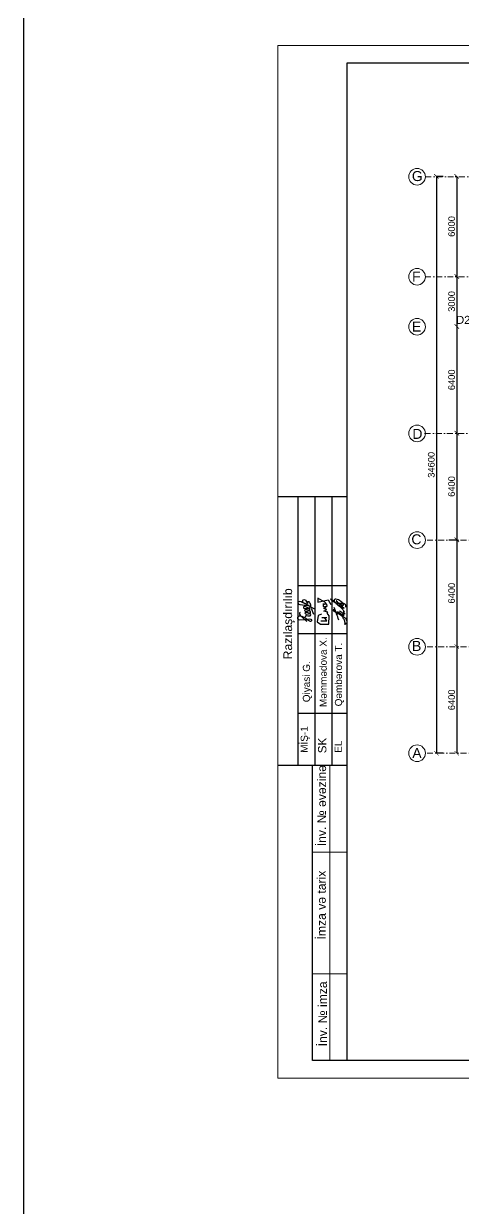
# Model space of a CAD drawing. Header units: millimetres. Extents: x 895788 to 1136524, y -21936 to 400945.
# Drawn here: x 895788 to 922159, y 189583 to 260649 of the extents above; entities that cross this region are included whole.
import ezdxf

# ---------------------------------------------------------------- set-up
doc = ezdxf.new("R2010")
doc.units = ezdxf.units.MM
doc.linetypes.add('Штрихпунктирная', pattern=[670.277762, 352.777767, -176.388884, 0, -141.111112])
for name, color, linetype, lineweight in [('0_Ном._пера__41', 7, 'Continuous', 60), ('невидимка_Ном._пера__41', 7, 'Continuous', 25), ('оси_Ном._пера__1', 7, 'Continuous', 15), ('перегородка_Ном._пера__7_Ном._пера__7', 7, 'Continuous', 60), ('размер_Ном._пера__1', 7, 'Continuous', 15), ('размер_Ном._пера__241_Ном._пера__7', 7, 'Continuous', 60), ('размер_Ном._пера__41', 7, 'Continuous', 60), ('Чертеж эскизный_Ном._пера__1_Ном._пера__241_Ном._пера__21', 7, 'Continuous', 30)]:
    doc.layers.add(name, color=color, linetype=linetype, lineweight=lineweight)
doc.styles.get("Standard").update_dxf_attribs({"font": 'arial.ttf', "height": 400})
doc.styles.add('style1', font='ARIALN.TTF', dxfattribs={"height": 300})
doc.styles.add('СГЕНЕРИР_СТИЛЬ_1', font='arial.ttf')
doc.dimstyles.new('razmeri a-g', dxfattribs={"dimtxt": 400, "dimasz": 270, "dimexe": 1.25, "dimexo": 0.625, "dimgap": 100, "dimtad": 1, "dimdec": 0, "dimtxsty": 'Standard', "dimblk": 'ARCHTICK', "dimcen": 2.5, "dimadec": 0, "dimazin": 0, "dimtfac": 1, "dimtdec": 0, "dimtmove": 0, "dimatfit": 3, "dimfxl": 1, "dimarcsym": 0})

# ---------------------------------------------------------------- blocks, each defined once
blk = doc.blocks.new('_ArchTick')
at = {"color": 0, "linetype": 'ByBlock', "const_width": 0.15}
blk.add_lwpolyline([(-0.5, -0.5), (0.5, 0.5)], dxfattribs=at)
blk = doc.blocks.new('*D70')
at = {"color": 0, "lineweight": -2, "transparency": 16777216}
for p, q in [((920947, 251485), (920542, 251485)), ((920544, 251485), (920544, 216885)), ((920947, 216885), (920542, 216885))]:
    blk.add_line(p, q, dxfattribs=at)
at = {"layer": 'Defpoints', "color": 0, "transparency": 16777216}
for p in [(920948, 251485), (920544, 216885), (920948, 216885)]:
    blk.add_point(p, dxfattribs=at)
at = {"color": 0, "lineweight": -2, "transparency": 16777216, "xscale": 270, "yscale": 270, "zscale": 270}
for p, rotation in [((920544, 251485), 90), ((920544, 216885), 270)]:
    blk.add_blockref('_ArchTick', p, dxfattribs=dict(at, rotation=rotation))
at = {"color": 0, "transparency": 16777216, "insert": (920239, 234185), "char_height": 400, "attachment_point": 5, "rotation": 90}
blk.add_mtext('34600', dxfattribs=at)
blk = doc.blocks.new('*D71')
at = {"color": 0, "lineweight": -2, "transparency": 16777216}
for p, q in [((921666, 251485), (921764, 251485)), ((921763, 251485), (921763, 245485)), ((921666, 245485), (921764, 245485))]:
    blk.add_line(p, q, dxfattribs=at)
at = {"layer": 'Defpoints', "color": 0, "transparency": 16777216}
for p in [(921665, 251485), (921665, 245485), (921763, 245485)]:
    blk.add_point(p, dxfattribs=at)
at = {"color": 0, "lineweight": -2, "transparency": 16777216, "xscale": 270, "yscale": 270, "zscale": 270}
for p, rotation in [((921763, 251485), 90), ((921763, 245485), 270)]:
    blk.add_blockref('_ArchTick', p, dxfattribs=dict(at, rotation=rotation))
at = {"color": 0, "transparency": 16777216, "insert": (921459, 248485), "char_height": 400, "attachment_point": 5, "rotation": 90}
blk.add_mtext('6000', dxfattribs=at)
blk = doc.blocks.new('*D72')
at = {"color": 0, "lineweight": -2, "transparency": 16777216}
for p, q in [((921666, 245485), (921764, 245485)), ((921763, 245485), (921763, 242485)), ((921764, 242485), (921764, 242485))]:
    blk.add_line(p, q, dxfattribs=at)
at = {"layer": 'Defpoints', "color": 0, "transparency": 16777216}
for p in [(921665, 245485), (921763, 242485), (921763, 242485)]:
    blk.add_point(p, dxfattribs=at)
at = {"color": 0, "lineweight": -2, "transparency": 16777216, "xscale": 270, "yscale": 270, "zscale": 270}
for p, rotation in [((921763, 245485), 90), ((921763, 242485), 270)]:
    blk.add_blockref('_ArchTick', p, dxfattribs=dict(at, rotation=rotation))
at = {"color": 0, "transparency": 16777216, "insert": (921459, 243985), "char_height": 400, "attachment_point": 5, "rotation": 90}
blk.add_mtext('3000', dxfattribs=at)
blk = doc.blocks.new('*D73')
at = {"color": 0, "lineweight": -2, "transparency": 16777216}
for p, q in [((921763, 242485), (921762, 242485)), ((921763, 242485), (921763, 236085)), ((921763, 236085), (921762, 236085))]:
    blk.add_line(p, q, dxfattribs=at)
at = {"layer": 'Defpoints', "color": 0, "transparency": 16777216}
for p in [(921763, 242485), (921763, 236085), (921763, 236085)]:
    blk.add_point(p, dxfattribs=at)
at = {"color": 0, "lineweight": -2, "transparency": 16777216, "xscale": 270, "yscale": 270, "zscale": 270}
for p, rotation in [((921763, 242485), 90), ((921763, 236085), 270)]:
    blk.add_blockref('_ArchTick', p, dxfattribs=dict(at, rotation=rotation))
at = {"color": 0, "transparency": 16777216, "insert": (921459, 239285), "char_height": 400, "attachment_point": 5, "rotation": 90}
blk.add_mtext('6400', dxfattribs=at)
blk = doc.blocks.new('*D74')
at = {"color": 0, "lineweight": -2, "transparency": 16777216}
for p, q in [((921763, 236085), (921762, 236085)), ((921763, 236085), (921763, 229685)), ((921291, 229685), (921764, 229685))]:
    blk.add_line(p, q, dxfattribs=at)
at = {"layer": 'Defpoints', "color": 0, "transparency": 16777216}
for p in [(921763, 236085), (921291, 229685), (921763, 229685)]:
    blk.add_point(p, dxfattribs=at)
at = {"color": 0, "lineweight": -2, "transparency": 16777216, "xscale": 270, "yscale": 270, "zscale": 270}
for p, rotation in [((921763, 236085), 90), ((921763, 229685), 270)]:
    blk.add_blockref('_ArchTick', p, dxfattribs=dict(at, rotation=rotation))
at = {"color": 0, "transparency": 16777216, "insert": (921459, 232885), "char_height": 400, "attachment_point": 5, "rotation": 90}
blk.add_mtext('6400', dxfattribs=at)
blk = doc.blocks.new('*D75')
at = {"color": 0, "lineweight": -2, "transparency": 16777216}
for p, q in [((921291, 229685), (921764, 229685)), ((921763, 229685), (921763, 223285)), ((921763, 223285), (921762, 223285))]:
    blk.add_line(p, q, dxfattribs=at)
at = {"layer": 'Defpoints', "color": 0, "transparency": 16777216}
for p in [(921291, 229685), (921763, 223285), (921763, 223285)]:
    blk.add_point(p, dxfattribs=at)
at = {"color": 0, "lineweight": -2, "transparency": 16777216, "xscale": 270, "yscale": 270, "zscale": 270}
for p, rotation in [((921763, 229685), 90), ((921763, 223285), 270)]:
    blk.add_blockref('_ArchTick', p, dxfattribs=dict(at, rotation=rotation))
at = {"color": 0, "transparency": 16777216, "insert": (921459, 226485), "char_height": 400, "attachment_point": 5, "rotation": 90}
blk.add_mtext('6400', dxfattribs=at)
blk = doc.blocks.new('*D76')
at = {"color": 0, "lineweight": -2, "transparency": 16777216}
for p, q in [((921763, 223285), (921762, 223285)), ((921763, 223285), (921763, 216884)), ((921763, 216884), (921762, 216884))]:
    blk.add_line(p, q, dxfattribs=at)
at = {"layer": 'Defpoints', "color": 0, "transparency": 16777216}
for p in [(921763, 223285), (921763, 216884), (921763, 216884)]:
    blk.add_point(p, dxfattribs=at)
at = {"color": 0, "lineweight": -2, "transparency": 16777216, "xscale": 270, "yscale": 270, "zscale": 270}
for p, rotation in [((921763, 223285), 90), ((921763, 216884), 270)]:
    blk.add_blockref('_ArchTick', p, dxfattribs=dict(at, rotation=rotation))
at = {"color": 0, "transparency": 16777216, "insert": (921459, 220085), "char_height": 400, "attachment_point": 5, "rotation": 90}
blk.add_mtext('6400', dxfattribs=at)
blk = doc.blocks.new('tarana')
at = {"color": 5, "lineweight": 30, "ltscale": 0.3}
for points, knots in [([(-47621, -37498), (-47587, -37462), (-47535, -37404), (-47468, -37359), (-47444, -37307), (-47483, -37293), (-47516, -37355), (-47575, -37476), (-47674, -37628), (-47768, -37765), (-47845, -37826), (-47925, -37827), (-47979, -37821), (-48037, -37746), (-47976, -37764), (-47906, -37761), (-47774, -37683), (-47658, -37655), (-47500, -37418), (-47572, -37541), (-47617, -37606), (-47643, -37668), (-47678, -37747), (-47569, -37643), (-47543, -37617), (-47471, -37501), (-47556, -37640), (-47588, -37697), (-47595, -37743), (-47598, -37763)], [0, 0, 0, 0, 145.360193, 229.231488, 257.974899, 279.911729, 323.242951, 432.18111, 719.674042, 845.143992, 933.045924, 1001.919496, 1069.952176, 1128.733662, 1143.082862, 1229.058961, 1352.501096, 1563.807845, 1715.60583, 1780.419413, 1865.70666, 1979.306824, 1998.264103, 2080.824941, 2196.093147, 2246.799798, 2358.375496, 2434.005019, 2492.647432, 2492.647432, 2492.647432, 2492.647432]), ([(-47853, -37516), (-47771, -37489), (-47610, -37436), (-47451, -37374), (-47372, -37343)], [0, 0, 0, 0, 257.629672, 511.031995, 511.031995, 511.031995, 511.031995]), ([(-47530, -37713), (-47525, -37710), (-47516, -37705), (-47530, -37682), (-47554, -37711), (-47534, -37743), (-47461, -37690), (-47373, -37607), (-47239, -37466), (-47121, -37317), (-47072, -37254), (-47034, -37199), (-47095, -37252), (-47127, -37316), (-47257, -37464), (-47349, -37599), (-47387, -37691), (-47407, -37753), (-47306, -37589), (-47229, -37551), (-47152, -37464), (-47090, -37403), (-47190, -37498), (-47220, -37551), (-47258, -37619), (-47304, -37707), (-47251, -37703), (-47211, -37678), (-47139, -37618), (-47081, -37520), (-47040, -37424), (-47054, -37353), (-47095, -37333), (-47155, -37346), (-47224, -37425), (-47196, -37537), (-47205, -37630), (-47195, -37697), (-47220, -37751), (-47279, -37776), (-47324, -37780), (-47350, -37782)], [0, 0, 0, 0, 13.696997, 26.697723, 55.381709, 77.447897, 116.847321, 264.749345, 495.890269, 684.841482, 798.30272, 809.399168, 826.55873, 945.081076, 1128.440309, 1359.788097, 1432.780839, 1445.225461, 1530.531126, 1708.00514, 1855.807987, 1864.762918, 1939.33843, 2043.015222, 2134.501699, 2201.46609, 2223.723828, 2265.331978, 2348.300502, 2497.247698, 2604.613648, 2657.098514, 2689.958322, 2731.985723, 2832.934852, 2962.987718, 3053.022385, 3116.739442, 3162.30232, 3218.25598, 3298.067555, 3298.067555, 3298.067555, 3298.067555])]:
    blk.add_open_spline(points, degree=3, knots=knots, dxfattribs=at)
blk = doc.blocks.new('2')
at = {"layer": 'Чертеж эскизный_Ном._пера__1_Ном._пера__241_Ном._пера__21', "color": 5, "linetype": 'Continuous', "lineweight": 30}
for p, q in [((1081946, -1823062), (1082366, -1822642)), ((1081954, -1823316), (1082060, -1823144)), ((1082060, -1823144), (1082238, -1822965)), ((1082110, -1822475), (1082110, -1822837)), ((1082110, -1822837), (1082110, -1823183)), ((1082110, -1823093), (1082238, -1822965)), ((1082238, -1822965), (1082372, -1822692)), ((1082411, -1823160), (1082405, -1823261)), ((1082405, -1823261), (1082411, -1823361)), ((1082428, -1823060), (1082411, -1823160)), ((1082556, -1823088), (1082556, -1823227)), ((1082556, -1823227), (1082590, -1823336)), ((1082623, -1823283), (1082690, -1823110)), ((1082795, -1823361), (1082874, -1823222)), ((1082807, -1823160), (1082842, -1823278)), ((1082868, -1822915), (1082812, -1822971)), ((1082874, -1823222), (1082940, -1823066)), ((1082957, -1823355), (1083035, -1823255)), ((1083035, -1823255), (1083124, -1823110)), ((1083074, -1823523), (1083258, -1823233)), ((1083124, -1823110), (1083186, -1822971)), ((1083157, -1823382), (1083258, -1823233)), ((1083258, -1823233), (1083493, -1822845)), ((1083258, -1823233), (1083364, -1823110)), ((1083375, -1822553), (1083271, -1823195)), ((1083364, -1823110), (1083442, -1822993)), ((1083476, -1823177), (1083414, -1823227)), ((1083414, -1823227), (1083554, -1823199)), ((1083442, -1822993), (1083520, -1822765)), ((1083698, -1823032), (1083476, -1823177)), ((1083493, -1822845), (1083559, -1822804)), ((1082411, -1823361), (1082467, -1823422)), ((1082467, -1823422), (1082550, -1823400)), ((1082483, -1823679), (1082996, -1823511)), ((1082550, -1823400), (1082623, -1823283)), ((1082842, -1823278), (1082896, -1823355)), ((1082885, -1823824), (1083074, -1823523)), ((1083292, -1823439), (1083225, -1823433)), ((1083459, -1823394), (1083292, -1823439))]:
    blk.add_line(p, q, dxfattribs=at)
for centre, radius, start, end in [((1081809, -1823283), 317, 335.41126, 18.45533), ((1082271, -1822465), 162, 34.19478, 183.32252), ((1082302, -1823080), 131, 48.35425, 118.96537), ((1082120, -1822470), 301, 324.9879, 18.45422), ((1082731, -1822853), 393, 114.14698, 155.85302), ((1082356, -1823047), 72.7, 349.71773, 63.41238), ((1082807, -1823128), 255, 129.59617, 170.91407), ((1082617, -1822579), 96.9, 22.60248, 119.13024), ((1082570, -1823045), 136, 331.64636, 56.42613), ((1083004, -1823071), 217, 152.35354, 204.27709), ((1082838, -1823022), 111, 337.08491, 74.335), ((1083504, -1823091), 486, 153.68281, 198.1918), ((1083331, -1823246), 288, 179.46733, 213.68652), ((1083119, -1822897), 54.7, 35.97204, 157.44764), ((1083102, -1822933), 91.8, 335.75987, 48.01744), ((1083530, -1822566), 155, 79.20488, 175.0885), ((1083425, -1823254), 145, 283.32539, 8.84473), ((1083304, -1822540), 311, 313.85988, 355.41261), ((1083513, -1823238), 56.1, 6.71784, 43.36463), ((1083435, -1822545), 181, 353.58521, 46.6713), ((1083621, -1822896), 111, 32.07462, 123.73587), ((1083589, -1822924), 153, 315.43464, 34.76718), ((1082061, -1823371), 120, 153.06488, 228.70618), ((1082028, -1823431), 55.4, 212.71836, 320.12898), ((1081928, -1823361), 178, 323.41113, 342.22039), ((1082691, -1823297), 109, 201.31876, 266.09372), ((1082712, -1823314), 95.8, 252.99823, 330.60459), ((1082926, -1823335), 36.7, 213.33232, 326.66768), ((1083097, -1823349), 56.9, 264.25843, 347.79632)]:
    blk.add_arc(centre, radius, start, end, dxfattribs=at)
blk = doc.blocks.new('3')
at = {"color": 5, "lineweight": 30}
for p, q in [((1082029, -1822698), (1081564, -1822432)), ((1081564, -1822432), (1081564, -1822702)), ((1081564, -1822702), (1082259, -1822551)), ((1081914, -1822827), (1082115, -1822817)), ((1082019, -1822827), (1081914, -1822827)), ((1081925, -1822861), (1082019, -1822827)), ((1081925, -1822861), (1081929, -1822965)), ((1082115, -1822817), (1082019, -1822827)), ((1082103, -1822762), (1082029, -1822698)), ((1082115, -1822817), (1082103, -1822762)), ((1082163, -1822858), (1082115, -1822817)), ((1082181, -1822944), (1082163, -1822858)), ((1082259, -1822551), (1082436, -1822854)), ((1081591, -1823579), (1081531, -1823995)), ((1081827, -1823491), (1081591, -1823579)), ((1081974, -1822997), (1081929, -1822965)), ((1081964, -1823107), (1082188, -1822938)), ((1082174, -1823184), (1081964, -1823107)), ((1081970, -1823301), (1082174, -1823184)), ((1082231, -1823361), (1081970, -1823301)), ((1081974, -1822997), (1082181, -1822944)), ((1082187, -1823417), (1082231, -1823361)), ((1082315, -1823602), (1082187, -1823417)), ((1082293, -1824148), (1082315, -1823602)), ((1081531, -1823995), (1081759, -1824145)), ((1081759, -1824145), (1082293, -1824148)), ((1081783, -1823930), (1082167, -1823930)), ((1081783, -1823930), (1082167, -1823930)), ((1081842, -1823709), (1082167, -1823709)), ((1082167, -1823930), (1082009, -1823709))]:
    blk.add_line(p, q, dxfattribs=at)

msp = doc.modelspace()

# ---------------------------------------------------------------- linework, layer by layer
at = {"lineweight": 30}
for p, q in [((911018.861, 232288.07), (915197.589, 232288.07)), ((911018.861, 216169.805), (915197.589, 216169.805)), ((913111.935, 198441.748), (913111.935, 216169.805)), ((915197.589, 198441.748), (913111.935, 198441.748))]:
    msp.add_line(p, q, dxfattribs=at)
for p, q in [((912241.832, 232286.818), (912241.832, 216169.805)), ((913250.704, 232288.07), (913250.704, 216171.058)), ((914279.631, 232288.07), (914279.631, 216171.058)), ((912241.832, 226940.202), (915197.589, 226940.202)), ((912241.832, 224074.597), (915197.589, 224074.597)), ((912241.832, 219291.309), (915197.589, 219291.309))]:
    msp.add_line(p, q)
at = {"lineweight": 0}
msp.add_line((913108.225, 216169.805), (915197.589, 216169.805), dxfattribs=at)
at = {"color": 4, "lineweight": 30}
msp.add_lwpolyline([(895787.88, 400945.385), (1136523.833, 400945.385), (1136523.833, -21935.758), (895787.88, -21935.758)], close=True, dxfattribs=at)
at = {"lineweight": 30}
msp.add_lwpolyline([(915197.589, 258300.013), (997580.916, 258300.013), (997580.916, 198441.748), (915197.589, 198441.748)], close=True, dxfattribs=at)
at = {"layer": '0_Ном._пера__41', "linetype": 'ByBlock', "lineweight": 0}
msp.add_line((915197.589, 222879.802), (915197.589, 212026.77), dxfattribs=at)
at = {"layer": 'невидимка_Ном._пера__41', "linetype": 'Continuous', "lineweight": 20}
for p, q in [((911026.281, 259342.84), (998623.743, 259342.84)), ((911026.281, 197398.921), (911026.281, 259342.84)), ((998623.743, 197398.921), (911026.281, 197398.921))]:
    msp.add_line(p, q, dxfattribs=at)
at = {"layer": 'оси_Ном._пера__1', "linetype": 'Штрихпунктирная'}
for p, q in [((919883.776, 251470.253), (969437.802, 251470.253)), ((919866.48, 245470.247), (969437.802, 245470.247)), ((919839.368, 236070.247), (969437.802, 236070.247)), ((919981.381, 229670.247), (969437.607, 229670.247)), ((919981.381, 223270.247), (969437.607, 223270.247)), ((919981.381, 216884.272), (969437.607, 216884.272))]:
    msp.add_line(p, q, dxfattribs=at)
at = {"layer": 'оси_Ном._пера__1', "linetype": 'Continuous'}
for centre in [(919383.777, 251468.997), (919383.777, 245468.991), (919383.777, 242468.991), (919383.582, 236068.991), (919383.582, 229668.991), (919383.582, 223268.991), (919383.582, 216883.017)]:
    msp.add_circle(centre, 500, dxfattribs=at)
at = {"layer": 'размер_Ном._пера__241_Ном._пера__7', "linetype": 'ByBlock', "lineweight": 0}
msp.add_line((915197.589, 216169.805), (913047.68, 216169.805), dxfattribs=at)
at = {"layer": 'размер_Ном._пера__41', "linetype": 'Continuous', "lineweight": 0}
msp.add_line((913111.935, 216169.805), (915197.589, 216169.805), dxfattribs=at)
at = {"layer": 'размер_Ном._пера__41', "linetype": 'ByBlock', "lineweight": 0}
for p, q in [((914154.762, 198441.748), (914154.762, 216169.805)), ((915197.589, 210955.671), (913111.935, 210955.671)), ((915197.589, 203655.882), (913111.935, 203655.882))]:
    msp.add_line(p, q, dxfattribs=at)

# ---------------------------------------------------------------- block references
at = {"xscale": 0.7257600000000036, "yscale": 0.7257600000000036, "zscale": 0.7257600000000036, "rotation": 92.93517964503955}
msp.add_blockref('2', (-368390.815, -627166.446), dxfattribs=at)
at = {"xscale": 0.9072, "yscale": 0.9072, "zscale": 0.9072}
msp.add_blockref('3', (-67771.475, 1879496.896), dxfattribs=at)
at = {"color": 7, "lineweight": 30, "xscale": 1.555912176272136, "yscale": 1.555912176272136, "zscale": 1.555912176272136, "rotation": 90}
msp.add_blockref('tarana', (856316.144, 299324.268), dxfattribs=at)

# ---------------------------------------------------------------- texts
at = {"insert": (922959.899, 243121.471), "char_height": 480, "attachment_point": 3}
msp.add_mtext_dynamic_manual_height_columns('{\\fArial|b0|i0|c238|p34;D24}', width=1030.0719, gutter_width=2000, heights=[0], dxfattribs=at)
at = {"color": 0, "lineweight": 25, "insert": (911365.517, 222517.853), "char_height": 522.5472, "width": 6852.07536, "attachment_point": 1, "rotation": 90, "style": 'style1'}
msp.add_mtext('{\\fArial|b0|i0|c238|p34;Razılaşdırılıb}', dxfattribs=at)
at = {"width": 7638.39264, "attachment_point": 1, "rotation": 90}
for s, insert, char_height in [('{\\fArial|b0|i0|c0|p34;M\\fArial|b0|i0|c238|p34;ə\\fArial|b0|i0|c0|p34;mm\\fArial|b0|i0|c238|p34;ə\\fArial|b0|i0|c0|p34;dova \\fArial|b0|i0|c238|p34;X.}', (913542.136, 219655.881), 427.68), ('{\\fArial|b0|i0|c0|p34;Q\\fArial|b0|i0|c238|p34;ə\\fArial|b0|i0|c0|p34;mb\\fArial|b0|i0|c238|p34;ə\\fArial|b0|i0|c0|p34;rova T.}', (914455.985, 219696.008), 427.68), ('{\\fArial|b0|i0|c0|p34;Qiyasi G.}', (912533.062, 219944.345), 427.68), ('{\\fArial|b0|i0|c0|p34;M\\fArial|b0|i0|c238|p34;İ\\fArial|b0|i0|c0|p34;Ş-\\fArial|b0|i0|c238|p34;1}', (912403.665, 216908.766), 427.68), ('{\\fArial|b0|i0|c238|p34;SK}', (913446.991, 216881.99), 498.96), ('{\\fArial|b0|i0|c0|p34;EL}', (914433.121, 216908.766), 427.68)]:
    msp.add_mtext(s, dxfattribs=dict(at, insert=insert, char_height=char_height))
at = {"layer": 'перегородка_Ном._пера__7_Ном._пера__7', "lineweight": 50, "style": 'СГЕНЕРИР_СТИЛЬ_1'}
for s, p in [('G', (919073.036, 251208.375)), ('F', (919083.751, 245179.984)), ('E', (919077.701, 242179.984)), ('D', (919102.935, 235739.509)), ('C', (919043.946, 229416.83)), ('B', (919082.008, 223016.83)), ('A', (919098.789, 216594.009))]:
    msp.add_text(s, height=600, dxfattribs=at).set_placement(p)
at = {"layer": 'размер_Ном._пера__1', "linetype": 'Continuous', "char_height": 521.41346, "attachment_point": 7, "rotation": 90, "style": 'СГЕНЕРИР_СТИЛЬ_1'}
for s, insert in [('{İnv. № əvəzinə}', (913933.004, 211303.006)), ('{İmza və tarix}', (913916.781, 205711.336)), ('{İnv. № imza}', (913984.212, 199298.708))]:
    msp.add_mtext(s, dxfattribs=dict(at, insert=insert))

# ---------------------------------------------------------------- dimensions: what is measured, and where the dimension line sits
for base, p1, p2, picture, middle in [((920543.603, 216884.78), (920947.831, 251484.761), (920947.831, 216884.78), '*D70', (920239.237, 234184.771)), ((921763.205, 245484.755), (921665.499, 251484.761), (921665.499, 245484.755), '*D71', (921458.976, 248484.758)), ((921763.205, 242484.755), (921665.499, 245484.755), (921763.205, 242484.755), '*D72', (921458.839, 243984.755)), ((921763.205, 236084.755), (921763.205, 242484.755), (921763.205, 236084.755), '*D73', (921458.976, 239284.755)), ((921763.205, 229684.755), (921763.205, 236084.755), (921290.577, 229684.755), '*D74', (921458.976, 232884.755)), ((921763.205, 223284.755), (921290.577, 229684.755), (921763.205, 223284.755), '*D75', (921458.976, 226484.755)), ((921763.205, 216884.272), (921763.205, 223284.755), (921763.205, 216884.272), '*D76', (921458.976, 220084.514))]:
    dim = msp.add_linear_dim(base=base, p1=p1, p2=p2, angle=90, dimstyle='razmeri a-g')
    dim.commit()
    dim.dimension.update_dxf_attribs({"geometry": picture, "text_midpoint": middle})

doc.saveas('drawing.dxf')
